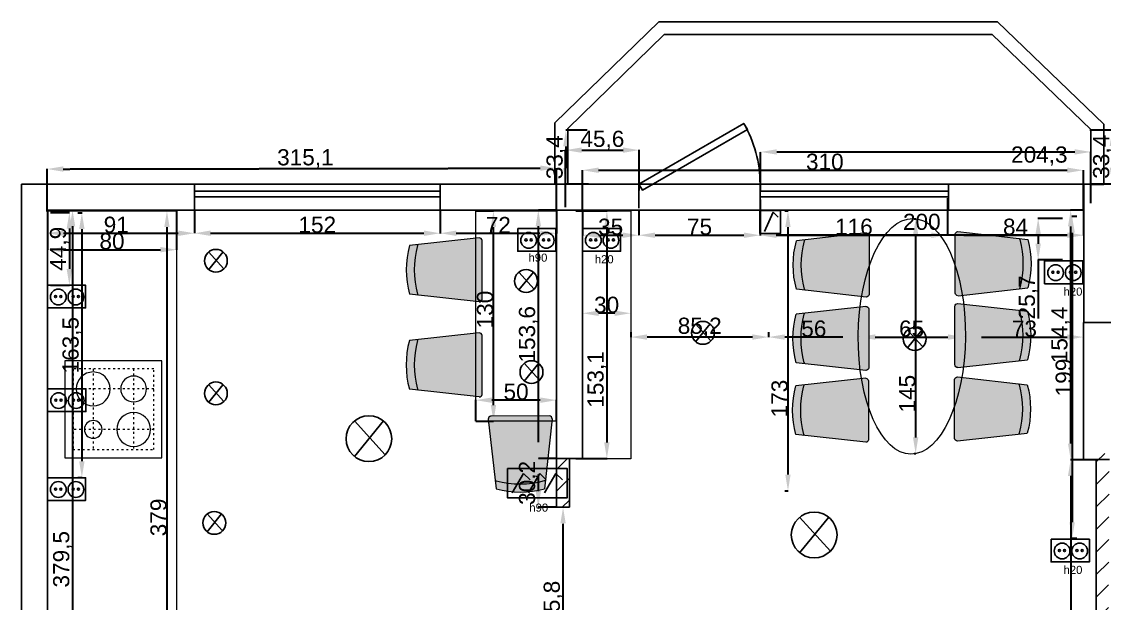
# Model space of a CAD drawing. Header units: millimetres. Extents: x -512 to 10191, y -563 to 7860.
# Drawn here: x -79 to 6619, y 4264 to 7860 of the extents above; entities that cross this region are included whole.
import ezdxf

# ---------------------------------------------------------------- set-up
doc = ezdxf.new("R2010")
doc.units = ezdxf.units.MM
doc.set_wipeout_variables(frame=1)
doc.linetypes.add('ACAD_ISO03W100', pattern=[30, 12, -18])
doc.linetypes.add('DASHED', pattern=[7, 5, -2, 0])
for name, color, linetype in [('29.01.2020', 121, 'Continuous'), ('несущие стены', 171, 'Continuous'), ('электричество', 210, 'Continuous')]:
    doc.layers.add(name, color=color, linetype=linetype)
doc.layers.add('мебель', color=252, linetype='Continuous', lineweight=9)
doc.layers.add('размеры', color=10, linetype='DASHED', transparency=0.5)
doc.styles.get("Standard").update_dxf_attribs({"font": 'arial.ttf'})
doc.dimstyles.new('ISO-25', dxfattribs={"dimtxt": 100, "dimasz": 100, "dimexe": 1.25, "dimexo": 0.625, "dimtad": 1, "dimdec": 1, "dimlfac": 0.1, "dimrnd": 0.1, "dimtxsty": 'Standard', "dimcen": 0, "dimadec": 0, "dimazin": 0, "dimtfac": 1, "dimtdec": 1, "dimtmove": 0, "dimatfit": 3, "dimfxl": 1, "dimlwd": 30, "dimlwe": 30, "dimarcsym": 0})

# ---------------------------------------------------------------- blocks, each defined once
blk = doc.blocks.new('окно')
for p, q in [((0, 115.2), (1000.4, 115.2)), ((0, 80.7), (1000.4, 80.7))]:
    blk.add_line(p, q)
blk.add_lwpolyline([(1, 159), (1001, 159), (1001, -1), (1, -1)], close=True)
blk = doc.blocks.new('окно с подложкой')
blk.add_wipeout([(0, 160.3), (1000.1, 160.3), (1000.1, 0), (0, 0)])
blk.add_blockref('окно', (-1.2, 1.1))
blk = doc.blocks.new('*U9')
for p, q in [((0, 0), (0, -150)), ((750, 0), (750, -150))]:
    blk.add_line(p, q)
blk.add_lwpolyline([(0, 0), (649.5, 375), (671.4, 337.1), (21.9, -37.9)], close=True)
blk.add_arc((0, 0), 750, 0, 30)
blk = doc.blocks.new('дверь с подложкой')
blk.add_wipeout([(11714.8, 5327), (12464.3, 5327), (12464.3, 5166), (11714.8, 5166)])
blk.add_blockref('*U9', (11715.3, 5325.4))
blk = doc.blocks.new('*D13')
at = {"layer": 'размеры', "color": 0, "lineweight": 30, "transparency": 16777216}
for p, q in [((80.6, 6694.7), (237, 6694.7)), ((235.8, 6594.7), (235.8, 3000)), ((80.6, 2900), (237, 2900))]:
    blk.add_line(p, q, dxfattribs=at)
at = {"layer": 'размеры', "color": 0, "transparency": 16777216}
for points in [[(219.1, 6594.7), (252.4, 6594.7), (235.8, 6694.7)], [(219.1, 3000), (252.4, 3000), (235.8, 2900)]]:
    blk.add_solid(points, dxfattribs=at)
at = {"layer": 'размеры', "color": 0, "transparency": 16777216, "insert": (175, 4536.5), "char_height": 100, "attachment_point": 5, "rotation": 90}
blk.add_mtext('379,5', dxfattribs=at)
blk = doc.blocks.new('*D33')
at = {"layer": 'размеры', "color": 0, "lineweight": 30, "transparency": 16777216}
for p, q in [((3390, 6695.6), (3390, 6942.5)), ((3490, 6941.3), (6390, 6941.3)), ((6490, 6695.6), (6490, 6942.5))]:
    blk.add_line(p, q, dxfattribs=at)
at = {"layer": 'размеры', "color": 0, "transparency": 16777216}
for points in [[(3490, 6957.9), (3490, 6924.6), (3390, 6941.3)], [(6390, 6957.9), (6390, 6924.6), (6490, 6941.3)]]:
    blk.add_solid(points, dxfattribs=at)
at = {"layer": 'размеры', "color": 0, "transparency": 16777216, "insert": (4890, 6993), "char_height": 100, "attachment_point": 5}
blk.add_mtext('310', dxfattribs=at)
blk = doc.blocks.new('*D34')
at = {"layer": 'размеры', "color": 0, "lineweight": 30, "transparency": 16777216}
for p, q in [((79.4, 6685.2), (78.9, 6949.9)), ((178.9, 6948.8), (3129.5, 6954)), ((3230, 6690.6), (3229.5, 6955.4))]:
    blk.add_line(p, q, dxfattribs=at)
at = {"layer": 'размеры', "color": 0, "transparency": 16777216}
for points in [[(3129.5, 6970.6), (3129.6, 6937.3), (3229.5, 6954.1)], [(178.9, 6965.5), (179, 6932.2), (78.9, 6948.7)]]:
    blk.add_solid(points, dxfattribs=at)
at = {"layer": 'размеры', "color": 0, "transparency": 16777216, "insert": (1676.5, 7012.2), "char_height": 100, "attachment_point": 5, "rotation": 0.09915}
blk.add_mtext('315,1', dxfattribs=at)
blk = doc.blocks.new('*D36')
at = {"layer": 'размеры', "color": 0, "lineweight": 30, "transparency": 16777216}
for p, q in [((3271.3, 4858), (3271.9, 4858)), ((3270.6, 3700), (3270.6, 4758)), ((3271.3, 3600), (3271.9, 3600))]:
    blk.add_line(p, q, dxfattribs=at)
at = {"layer": 'размеры', "color": 0, "transparency": 16777216}
for points in [[(3254, 4758), (3287.3, 4758), (3270.6, 4858)], [(3254, 3700), (3287.3, 3700), (3270.6, 3600)]]:
    blk.add_solid(points, dxfattribs=at)
at = {"layer": 'размеры', "color": 0, "transparency": 16777216, "insert": (3209.9, 4229), "char_height": 100, "attachment_point": 5, "rotation": 90}
blk.add_mtext('125,8', dxfattribs=at)
blk = doc.blocks.new('*D43')
at = {"layer": 'мебель', "color": 0, "lineweight": 30, "transparency": 16777216}
for p, q in [((80, 6689.4), (80, 6448.8)), ((880, 6689.4), (880, 6448.8)), ((180, 6450), (780, 6450))]:
    blk.add_line(p, q, dxfattribs=at)
at = {"layer": 'мебель', "color": 0, "transparency": 16777216}
for points in [[(180, 6466.7), (180, 6433.3), (80, 6450)], [(780, 6466.7), (780, 6433.3), (880, 6450)]]:
    blk.add_solid(points, dxfattribs=at)
at = {"layer": 'мебель', "color": 0, "transparency": 16777216, "insert": (480, 6501.7), "char_height": 100, "attachment_point": 5}
blk.add_mtext('80', dxfattribs=at)
blk = doc.blocks.new('*D55')
at = {"layer": 'размеры', "color": 0, "lineweight": 30, "transparency": 16777216}
for p, q in [((80, 6689.4), (80, 6550.5)), ((990, 6689.4), (990, 6550.5)), ((180, 6551.8), (890, 6551.8))]:
    blk.add_line(p, q, dxfattribs=at)
at = {"layer": 'размеры', "color": 0, "transparency": 16777216}
for points in [[(180, 6568.5), (180, 6535.1), (80, 6551.8)], [(890, 6568.5), (890, 6535.1), (990, 6551.8)]]:
    blk.add_solid(points, dxfattribs=at)
at = {"layer": 'размеры', "color": 0, "transparency": 16777216, "insert": (506.4, 6603.5), "char_height": 100, "attachment_point": 5}
blk.add_mtext('91', dxfattribs=at)
blk = doc.blocks.new('*D58')
at = {"layer": 'мебель', "color": 0, "lineweight": 30, "transparency": 16777216}
for p, q in [((879.4, 6690), (818.8, 6690)), ((820, 6590), (820, 3000)), ((879.4, 2900), (818.8, 2900))]:
    blk.add_line(p, q, dxfattribs=at)
at = {"layer": 'мебель', "color": 0, "transparency": 16777216}
for points in [[(803.3, 6590), (836.7, 6590), (820, 6690)], [(803.3, 3000), (836.7, 3000), (820, 2900)]]:
    blk.add_solid(points, dxfattribs=at)
at = {"layer": 'мебель', "color": 0, "transparency": 16777216, "insert": (768.3, 4795), "char_height": 100, "attachment_point": 5, "rotation": 90}
blk.add_mtext('379', dxfattribs=at)
blk = doc.blocks.new('*D60')
at = {"layer": 'мебель', "color": 0, "lineweight": 30, "transparency": 16777216}
for p, q in [((2730.6, 6690), (2841.2, 6690)), ((2840, 5490), (2840, 6590)), ((2730.6, 5390), (2841.2, 5390))]:
    blk.add_line(p, q, dxfattribs=at)
at = {"layer": 'мебель', "color": 0, "transparency": 16777216}
for points in [[(2823.3, 6590), (2856.7, 6590), (2840, 6690)], [(2823.3, 5490), (2856.7, 5490), (2840, 5390)]]:
    blk.add_solid(points, dxfattribs=at)
at = {"layer": 'мебель', "color": 0, "transparency": 16777216, "insert": (2788.3, 6080), "char_height": 100, "attachment_point": 5, "rotation": 90}
blk.add_mtext('130', dxfattribs=at)
blk = doc.blocks.new('*D61')
at = {"layer": 'мебель', "color": 0, "lineweight": 30, "transparency": 16777216}
for p, q in [((2730, 5390.6), (2730, 5521.2)), ((3130, 5520), (2830, 5520)), ((3230, 5390.6), (3230, 5521.2))]:
    blk.add_line(p, q, dxfattribs=at)
at = {"layer": 'мебель', "color": 0, "transparency": 16777216}
for points in [[(2830, 5536.7), (2830, 5503.3), (2730, 5520)], [(3130, 5536.7), (3130, 5503.3), (3230, 5520)]]:
    blk.add_solid(points, dxfattribs=at)
at = {"layer": 'мебель', "color": 0, "transparency": 16777216, "insert": (2980, 5571.7), "char_height": 100, "attachment_point": 5}
blk.add_mtext('50', dxfattribs=at)
blk = doc.blocks.new('*D66')
at = {"layer": 'мебель', "color": 0, "lineweight": 30, "transparency": 16777216}
for p, q in [((3350.6, 6690), (3542.7, 6690)), ((3541.5, 6590), (3541.5, 5259.3)), ((3350.6, 5159.3), (3542.7, 5159.3))]:
    blk.add_line(p, q, dxfattribs=at)
at = {"layer": 'мебель', "color": 0, "transparency": 16777216}
for points in [[(3524.8, 6590), (3558.1, 6590), (3541.5, 6690)], [(3524.8, 5259.3), (3558.1, 5259.3), (3541.5, 5159.3)]]:
    blk.add_solid(points, dxfattribs=at)
at = {"layer": 'мебель', "color": 0, "transparency": 16777216, "insert": (3480.8, 5648), "char_height": 100, "attachment_point": 5, "rotation": 90}
blk.add_mtext('153,1', dxfattribs=at)
blk = doc.blocks.new('*D70')
at = {"layer": 'размеры', "color": 0, "lineweight": 30, "transparency": 16777216}
for p, q in [((3740, 6699.4), (3740, 6538.2)), ((3390, 6694.4), (3390, 6538.2)), ((3490, 6539.4), (3640, 6539.4))]:
    blk.add_line(p, q, dxfattribs=at)
at = {"layer": 'размеры', "color": 0, "transparency": 16777216}
for points in [[(3490, 6556.1), (3490, 6522.8), (3390, 6539.4)], [(3640, 6556.1), (3640, 6522.8), (3740, 6539.4)]]:
    blk.add_solid(points, dxfattribs=at)
at = {"layer": 'размеры', "color": 0, "transparency": 16777216, "insert": (3565, 6591.1), "char_height": 100, "attachment_point": 5}
blk.add_mtext('35', dxfattribs=at)
blk = doc.blocks.new('*D71')
at = {"layer": 'размеры', "color": 0, "lineweight": 30, "transparency": 16777216}
for p, q in [((3740, 6699.4), (3740, 6538.2)), ((4490, 6759.4), (4490, 6538.2)), ((3840, 6539.4), (4390, 6539.4))]:
    blk.add_line(p, q, dxfattribs=at)
at = {"layer": 'размеры', "color": 0, "transparency": 16777216}
for points in [[(3840, 6556.1), (3840, 6522.8), (3740, 6539.4)], [(4390, 6556.1), (4390, 6522.8), (4490, 6539.4)]]:
    blk.add_solid(points, dxfattribs=at)
at = {"layer": 'размеры', "color": 0, "transparency": 16777216, "insert": (4115, 6590.9), "char_height": 100, "attachment_point": 5}
blk.add_mtext('75', dxfattribs=at)
blk = doc.blocks.new('*D72')
at = {"layer": 'размеры', "color": 0, "lineweight": 30, "transparency": 16777216}
for p, q in [((5650, 6769.4), (5650, 6538.2)), ((4490, 6759.4), (4490, 6538.2)), ((4590, 6539.4), (5550, 6539.4))]:
    blk.add_line(p, q, dxfattribs=at)
at = {"layer": 'размеры', "color": 0, "transparency": 16777216}
for points in [[(4590, 6556.1), (4590, 6522.8), (4490, 6539.4)], [(5550, 6556.1), (5550, 6522.8), (5650, 6539.4)]]:
    blk.add_solid(points, dxfattribs=at)
at = {"layer": 'размеры', "color": 0, "transparency": 16777216, "insert": (5070, 6591.1), "char_height": 100, "attachment_point": 5}
blk.add_mtext('116', dxfattribs=at)
blk = doc.blocks.new('*D78')
at = {"layer": 'размеры', "color": 0, "lineweight": 30, "transparency": 16777216}
for p, q in [((6490, 6849.4), (6490, 6538.2)), ((5650, 6769.4), (5650, 6538.2)), ((5750, 6539.4), (6390, 6539.4))]:
    blk.add_line(p, q, dxfattribs=at)
at = {"layer": 'размеры', "color": 0, "transparency": 16777216}
for points in [[(5750, 6556.1), (5750, 6522.8), (5650, 6539.4)], [(6390, 6556.1), (6390, 6522.8), (6490, 6539.4)]]:
    blk.add_solid(points, dxfattribs=at)
at = {"layer": 'размеры', "color": 0, "transparency": 16777216, "insert": (6070, 6591.1), "char_height": 100, "attachment_point": 5}
blk.add_mtext('84', dxfattribs=at)
blk = doc.blocks.new('*D79')
at = {"layer": 'мебель', "color": 0, "lineweight": 30, "transparency": 16777216}
for p, q in [((4490, 6699.4), (4490, 6538.8)), ((6490, 6694.4), (6490, 6538.8)), ((6390, 6540), (4590, 6540))]:
    blk.add_line(p, q, dxfattribs=at)
at = {"layer": 'мебель', "color": 0, "transparency": 16777216}
for points in [[(4590, 6556.7), (4590, 6523.3), (4490, 6540)], [(6390, 6556.7), (6390, 6523.3), (6490, 6540)]]:
    blk.add_solid(points, dxfattribs=at)
at = {"layer": 'мебель', "color": 0, "transparency": 16777216, "insert": (5490, 6621.7), "char_height": 100, "attachment_point": 5}
blk.add_mtext('200', dxfattribs=at)
blk = doc.blocks.new('*D88')
at = {"layer": 'мебель', "color": 0, "lineweight": 30, "transparency": 16777216}
for p, q in [((5442.6, 6640), (5453.2, 6640)), ((5452, 6540), (5452, 5290)), ((5442.6, 5190), (5453.2, 5190))]:
    blk.add_line(p, q, dxfattribs=at)
at = {"layer": 'мебель', "color": 0, "transparency": 16777216}
for points in [[(5435.3, 6540), (5468.6, 6540), (5452, 6640)], [(5435.3, 5290), (5468.6, 5290), (5452, 5190)]]:
    blk.add_solid(points, dxfattribs=at)
at = {"layer": 'мебель', "color": 0, "transparency": 16777216, "insert": (5400.3, 5560), "char_height": 100, "attachment_point": 5, "rotation": 90}
blk.add_mtext('145', dxfattribs=at)
blk = doc.blocks.new('*D89')
at = {"layer": 'мебель', "color": 0, "lineweight": 30, "transparency": 16777216}
for p, q in [((5102, 5910.6), (5102, 5911.2)), ((5202, 5910), (5652, 5910)), ((5752, 5910.6), (5752, 5911.2))]:
    blk.add_line(p, q, dxfattribs=at)
at = {"layer": 'мебель', "color": 0, "transparency": 16777216}
for points in [[(5202, 5926.7), (5202, 5893.3), (5102, 5910)], [(5652, 5926.7), (5652, 5893.3), (5752, 5910)]]:
    blk.add_solid(points, dxfattribs=at)
at = {"layer": 'мебель', "color": 0, "transparency": 16777216, "insert": (5427, 5961.7), "char_height": 100, "attachment_point": 5}
blk.add_mtext('65', dxfattribs=at)
blk = doc.blocks.new('*D90')
at = {"layer": 'мебель', "color": 0, "lineweight": 30, "transparency": 16777216}
for p, q in [((4542, 5939.4), (4542, 5908.7)), ((5002, 5910), (4642, 5910)), ((5102, 5910.6), (5102, 5911.2))]:
    blk.add_line(p, q, dxfattribs=at)
at = {"layer": 'мебель', "color": 0, "transparency": 16777216}
for points in [[(4642, 5926.7), (4642, 5893.3), (4542, 5910)], [(5002, 5926.7), (5002, 5893.3), (5102, 5910)]]:
    blk.add_solid(points, dxfattribs=at)
at = {"layer": 'мебель', "color": 0, "transparency": 16777216, "insert": (4822, 5961.7), "char_height": 100, "attachment_point": 5}
blk.add_mtext('56', dxfattribs=at)
blk = doc.blocks.new('*D91')
at = {"layer": 'мебель', "color": 0, "lineweight": 30, "transparency": 16777216}
for p, q in [((4642.6, 6690), (4663.2, 6690)), ((4662, 6590), (4662, 5060)), ((4642.6, 4960), (4663.2, 4960))]:
    blk.add_line(p, q, dxfattribs=at)
at = {"layer": 'мебель', "color": 0, "transparency": 16777216}
for points in [[(4645.3, 6590), (4678.6, 6590), (4662, 6690)], [(4645.3, 5060), (4678.6, 5060), (4662, 4960)]]:
    blk.add_solid(points, dxfattribs=at)
at = {"layer": 'мебель', "color": 0, "transparency": 16777216, "insert": (4610.3, 5530), "char_height": 100, "attachment_point": 5, "rotation": 90}
blk.add_mtext('173', dxfattribs=at)
blk = doc.blocks.new('*D92')
at = {"layer": 'мебель', "color": 0, "lineweight": 30, "transparency": 16777216}
for p, q in [((5760, 5910.6), (5760, 5911.2)), ((5860, 5910), (6390, 5910)), ((6490, 5910.6), (6490, 5911.2))]:
    blk.add_line(p, q, dxfattribs=at)
at = {"layer": 'мебель', "color": 0, "transparency": 16777216}
for points in [[(5860, 5926.7), (5860, 5893.3), (5760, 5910)], [(6390, 5926.7), (6390, 5893.3), (6490, 5910)]]:
    blk.add_solid(points, dxfattribs=at)
at = {"layer": 'мебель', "color": 0, "transparency": 16777216, "insert": (6125, 5961.7), "char_height": 100, "attachment_point": 5}
blk.add_mtext('73', dxfattribs=at)
blk = doc.blocks.new('*D93')
at = {"layer": 'мебель', "color": 0, "lineweight": 30, "transparency": 16777216}
for p, q in [((3690, 5939.4), (3690, 5908.7)), ((4442, 5910), (3790, 5910)), ((4542, 5939.4), (4542, 5908.7))]:
    blk.add_line(p, q, dxfattribs=at)
at = {"layer": 'мебель', "color": 0, "transparency": 16777216}
for points in [[(3790, 5926.7), (3790, 5893.3), (3690, 5910)], [(4442, 5926.7), (4442, 5893.3), (4542, 5910)]]:
    blk.add_solid(points, dxfattribs=at)
at = {"layer": 'мебель', "color": 0, "transparency": 16777216, "insert": (4116, 5970.7), "char_height": 100, "attachment_point": 5}
blk.add_mtext('85,2', dxfattribs=at)
blk = doc.blocks.new('*D95')
at = {"layer": 'мебель', "color": 0, "lineweight": 30, "transparency": 16777216}
for p, q in [((3390, 6057.8), (3390, 6058.4)), ((3590, 6057.2), (3490, 6057.2)), ((3690, 6057.8), (3690, 6058.4))]:
    blk.add_line(p, q, dxfattribs=at)
at = {"layer": 'мебель', "color": 0, "transparency": 16777216}
for points in [[(3490, 6073.8), (3490, 6040.5), (3390, 6057.2)], [(3590, 6073.8), (3590, 6040.5), (3690, 6057.2)]]:
    blk.add_solid(points, dxfattribs=at)
at = {"layer": 'мебель', "color": 0, "transparency": 16777216, "insert": (3540, 6108.9), "char_height": 100, "attachment_point": 5}
blk.add_mtext('30', dxfattribs=at)
blk = doc.blocks.new('плита')
at = {"layer": 'мебель', "linetype": 'ACAD_ISO03W100'}
for p, q in [((18099.2, -118736.5), (18099.2, -119236.5)), ((18349.2, -118736.5), (18349.2, -119236.5)), ((17974.2, -118861.5), (18474.2, -118861.5)), ((17974.2, -119111.5), (18474.2, -119111.5))]:
    blk.add_line(p, q, dxfattribs=at)
at = {"layer": 'мебель'}
blk.add_lwpolyline([(17924.2, -118686.5), (18524.2, -118686.5), (18524.2, -119286.5), (17924.2, -119286.5), (17924.2, -118686.5)], dxfattribs=at)
at = {"layer": 'мебель', "linetype": 'ACAD_ISO03W100'}
blk.add_lwpolyline([(17974.2, -118736.5), (18474.2, -118736.5), (18474.2, -119236.5), (17974.2, -119236.5)], close=True, dxfattribs=at)
at = {"layer": 'мебель'}
for centre, radius in [((18349.2, -118861.5), 105), ((18099.2, -118861.5), 80), ((18099.2, -119111.5), 105), ((18349.2, -119111.5), 55)]:
    blk.add_circle(centre, radius, dxfattribs=at)
blk = doc.blocks.new('кресло 05')
at = {"true_color": 0xffffff, "transparency": 33554559}
h = blk.add_hatch(color=7, dxfattribs=at)
h.dxf.hatch_style = 1
h.paths.add_polyline_path([(47480.5, -8573.6, 0.133333), (47180.5, -8573.6), (47132.5, -9005.5, 0.334793), (47148.4, -9023.6), (47512.6, -9023.6, 0.334793), (47528.5, -9005.5)])
at = {"true_color": 0xffffff}
h = blk.add_hatch(color=7, dxfattribs=at)
h.dxf.hatch_style = 1
h.paths.add_polyline_path([(47480.5, -8573.6, 0.133333), (47180.5, -8573.6), (47132.5, -9005.5, 0.334793), (47148.4, -9023.6), (47512.6, -9023.6, 0.334793), (47528.5, -9005.5)])
at = {"ltscale": 60}
for p, q in [((47132.5, -9005.3), (47180.5, -8573.6)), ((47180.5, -8573.7), (47180.5, -8573.6)), ((47528.5, -9005.5), (47480.5, -8573.6)), ((47480.5, -8573.9), (47480.5, -8573.6)), ((47180.4, -8623.5), (47174.8, -8624.9)), ((47180.5, -8623.6), (47180.5, -8623.5)), ((47480.2, -8623.4), (47486.6, -8625)), ((47148.4, -9023.6), (47512.8, -9023.6))]:
    blk.add_line(p, q, dxfattribs=at)
for centre, radius, start, end in [((47330.5, -9126.1), 572.5, 74.81071, 105.18929), ((47330.5, -9176.1), 572.5, 74.81071, 105.18929), ((47152.4, -9004), 20, 184.07011, 258.44155), ((47508.6, -9004), 20, 281.55845, 355.92989)]:
    blk.add_arc(centre, radius, start, end, dxfattribs=at)
at = {"layer": 'мебель', "ltscale": 60}
for p, q in [((47132.5, -9005.3), (47180.5, -8573.6)), ((47180.5, -8573.7), (47180.5, -8573.6)), ((47528.5, -9005.5), (47480.5, -8573.6)), ((47480.5, -8573.9), (47480.5, -8573.6)), ((47180.4, -8623.5), (47174.8, -8624.9)), ((47180.5, -8623.6), (47180.5, -8623.5)), ((47480.2, -8623.4), (47486.6, -8625)), ((47148.4, -9023.6), (47512.8, -9023.6))]:
    blk.add_line(p, q, dxfattribs=at)
for centre, radius, start, end in [((47330.5, -9126.1), 572.5, 74.81071, 105.18929), ((47330.5, -9176.1), 572.5, 74.81071, 105.18929), ((47152.4, -9004), 20, 184.07011, 258.44155), ((47508.6, -9004), 20, 281.55845, 355.92989)]:
    blk.add_arc(centre, radius, start, end, dxfattribs=at)
blk = doc.blocks.new('розетка')
at = {"layer": 'электричество'}
blk.add_lwpolyline([(-1400, 6170.8), (-1163.2, 6170.8), (-1163.2, 6030), (-1400, 6030)], close=True, dxfattribs=at)
for centre, radius in [((-1332.1, 6097.9), 48.7), ((-1348.8, 6100.4), 6.4), ((-1316.8, 6100.4), 6.4), ((-1223.3, 6097.9), 48.7), ((-1240, 6100.4), 6.4), ((-1208, 6100.4), 6.4)]:
    blk.add_circle(centre, radius, dxfattribs=at)
blk = doc.blocks.new('одинарный выключатель')
at = {"layer": 'электричество'}
for p, q in [((-829.3, 5680.5), (-775.5, 5800.6)), ((-775.5, 5800.6), (-744.2, 5769.3))]:
    blk.add_line(p, q, dxfattribs=at)
blk.add_lwpolyline([(-858.2, 5810.6), (-729.2, 5810.6), (-729.2, 5668), (-858.2, 5668)], close=True, dxfattribs=at)
blk = doc.blocks.new('лампочка')
at = {"layer": 'электричество'}
for p, q in [((-1760, 6240), (-1570, 6030)), ((-1760, 6020), (-1580, 6240))]:
    blk.add_line(p, q, dxfattribs=at)
blk.add_circle((-1670, 6130), 141.4, dxfattribs=at)
blk = doc.blocks.new('тройной выключатель')
at = {"layer": 'электричество'}
for p, q in [((-1840, 5720), (-1770, 5840)), ((-1770, 5840), (-1730, 5800)), ((-1740, 5720), (-1670, 5840)), ((-1670, 5840), (-1630, 5800)), ((-1640, 5720), (-1570, 5840)), ((-1570, 5840), (-1530, 5800))]:
    blk.add_line(p, q, dxfattribs=at)
blk.add_lwpolyline([(-1870, 5870), (-1500, 5870), (-1500, 5690), (-1870, 5690)], close=True, dxfattribs=at)
blk = doc.blocks.new('*D128')
at = {"layer": 'электричество', "color": 0, "lineweight": 30, "transparency": 16777216}
for p, q in [((98.6, 6680.3), (217.5, 6680.3)), ((216.3, 6580.3), (216.3, 6331.5)), ((98.6, 6231.5), (217.5, 6231.5))]:
    blk.add_line(p, q, dxfattribs=at)
at = {"layer": 'электричество', "color": 0, "transparency": 16777216}
for points in [[(199.6, 6580.3), (233, 6580.3), (216.3, 6680.3)], [(199.6, 6331.5), (233, 6331.5), (216.3, 6231.5)]]:
    blk.add_solid(points, dxfattribs=at)
at = {"layer": 'электричество', "color": 0, "transparency": 16777216, "insert": (155.6, 6455.9), "char_height": 100, "attachment_point": 5, "rotation": 90}
blk.add_mtext('44,9', dxfattribs=at)
blk = doc.blocks.new('*D129')
at = {"layer": 'электричество', "color": 0, "lineweight": 30, "transparency": 16777216}
for p, q in [((269.5, 6677.5), (294.9, 6677.5)), ((293.7, 6577.5), (293.7, 5142.2)), ((269.5, 5042.2), (294.9, 5042.2))]:
    blk.add_line(p, q, dxfattribs=at)
at = {"layer": 'электричество', "color": 0, "transparency": 16777216}
for points in [[(277, 6577.5), (310.3, 6577.5), (293.7, 6677.5)], [(277, 5142.2), (310.3, 5142.2), (293.7, 5042.2)]]:
    blk.add_solid(points, dxfattribs=at)
at = {"layer": 'электричество', "color": 0, "transparency": 16777216, "insert": (233, 5859.8), "char_height": 100, "attachment_point": 5, "rotation": 90}
blk.add_mtext('163,5', dxfattribs=at)
blk = doc.blocks.new('*D130')
at = {"layer": 'электричество', "color": 0, "lineweight": 30, "transparency": 16777216}
for p, q in [((6448.8, 6655), (6418.9, 6655)), ((6420.2, 6555), (6420.2, 4765.1)), ((6448.8, 4665.1), (6418.9, 4665.1))]:
    blk.add_line(p, q, dxfattribs=at)
at = {"layer": 'электричество', "color": 0, "transparency": 16777216}
for points in [[(6403.5, 6555), (6436.9, 6555), (6420.2, 6655)], [(6403.5, 4765.1), (6436.9, 4765.1), (6420.2, 4665.1)]]:
    blk.add_solid(points, dxfattribs=at)
at = {"layer": 'электричество', "color": 0, "transparency": 16777216, "insert": (6368.5, 5660.1), "char_height": 100, "attachment_point": 5, "rotation": 90}
blk.add_mtext('199', dxfattribs=at)
blk = doc.blocks.new('*D131')
at = {"layer": 'электричество', "color": 0, "lineweight": 30, "transparency": 16777216}
for p, q in [((6361.1, 6643.4), (6208.7, 6643.4)), ((6209.9, 6543.4), (6209.9, 6486.6)), ((6361.1, 6386.6), (6208.7, 6386.6)), ((6209.9, 6386.6), (6209.9, 6023.9))]:
    blk.add_line(p, q, dxfattribs=at)
at = {"layer": 'электричество', "color": 0, "transparency": 16777216}
for points in [[(6193.2, 6543.4), (6226.6, 6543.4), (6209.9, 6643.4)], [(6193.2, 6486.6), (6226.6, 6486.6), (6209.9, 6386.6)]]:
    blk.add_solid(points, dxfattribs=at)
at = {"layer": 'электричество', "color": 0, "transparency": 16777216, "insert": (6149.2, 6155.2), "char_height": 100, "attachment_point": 5, "rotation": 90}
blk.add_mtext('25,7', dxfattribs=at)
blk = doc.blocks.new('*D142')
at = {"layer": 'размеры', "color": 0, "lineweight": 30, "transparency": 16777216}
for p, q in [((3229.4, 6695), (3116.2, 6695)), ((3117.4, 6595), (3117.4, 5259)), ((3229, 5159), (3116.2, 5159))]:
    blk.add_line(p, q, dxfattribs=at)
at = {"layer": 'размеры', "color": 0, "transparency": 16777216}
for points in [[(3100.8, 6595), (3134.1, 6595), (3117.4, 6695)], [(3100.8, 5259), (3134.1, 5259), (3117.4, 5159)]]:
    blk.add_solid(points, dxfattribs=at)
at = {"layer": 'размеры', "color": 0, "transparency": 16777216, "insert": (3056.7, 5927), "char_height": 100, "attachment_point": 5, "rotation": 90}
blk.add_mtext('153,6', dxfattribs=at)
blk = doc.blocks.new('*D143')
at = {"layer": 'размеры', "color": 0, "lineweight": 30, "transparency": 16777216}
for p, q in [((3229.4, 5159.6), (3116.2, 5159.6)), ((3117.4, 5059.6), (3117.4, 4957.8)), ((3232.8, 4857.8), (3116.2, 4857.8))]:
    blk.add_line(p, q, dxfattribs=at)
at = {"layer": 'размеры', "color": 0, "transparency": 16777216}
for points in [[(3100.8, 5059.6), (3134.1, 5059.6), (3117.4, 5159.6)], [(3100.8, 4957.8), (3134.1, 4957.8), (3117.4, 4857.8)]]:
    blk.add_solid(points, dxfattribs=at)
at = {"layer": 'размеры', "color": 0, "transparency": 16777216, "insert": (3056.7, 5008.7), "char_height": 100, "attachment_point": 5, "rotation": 90}
blk.add_mtext('30,2', dxfattribs=at)
blk = doc.blocks.new('*D146')
at = {"layer": 'размеры', "color": 0, "lineweight": 30, "transparency": 16777216}
for p, q in [((990, 6689.4), (990, 6550.5)), ((2510, 6694.5), (2510, 6550.5)), ((1090, 6551.8), (2410, 6551.8))]:
    blk.add_line(p, q, dxfattribs=at)
at = {"layer": 'размеры', "color": 0, "transparency": 16777216}
for points in [[(1090, 6568.5), (1090, 6535.1), (990, 6551.8)], [(2410, 6568.5), (2410, 6535.1), (2510, 6551.8)]]:
    blk.add_solid(points, dxfattribs=at)
at = {"layer": 'размеры', "color": 0, "transparency": 16777216, "insert": (1750, 6603.5), "char_height": 100, "attachment_point": 5}
blk.add_mtext('152', dxfattribs=at)
blk = doc.blocks.new('*D147')
at = {"layer": 'размеры', "color": 0, "lineweight": 30, "transparency": 16777216}
for p, q in [((2510, 6694.5), (2510, 6550.5)), ((3230, 6694.3), (3230, 6550.5)), ((2610, 6551.8), (3130, 6551.8))]:
    blk.add_line(p, q, dxfattribs=at)
at = {"layer": 'размеры', "color": 0, "transparency": 16777216}
for points in [[(2610, 6568.5), (2610, 6535.1), (2510, 6551.8)], [(3130, 6568.5), (3130, 6535.1), (3230, 6551.8)]]:
    blk.add_solid(points, dxfattribs=at)
at = {"layer": 'размеры', "color": 0, "transparency": 16777216, "insert": (2870, 6602.6), "char_height": 100, "attachment_point": 5}
blk.add_mtext('72', dxfattribs=at)
blk = doc.blocks.new('*D148')
at = {"layer": 'размеры', "color": 0, "lineweight": 30, "transparency": 16777216}
for p, q in [((6489.4, 6695), (6409.8, 6695)), ((6411.1, 5251.4), (6411.1, 6595)), ((6489.4, 5151.4), (6409.8, 5151.4))]:
    blk.add_line(p, q, dxfattribs=at)
at = {"layer": 'размеры', "color": 0, "transparency": 16777216}
for points in [[(6394.4, 6595), (6427.7, 6595), (6411.1, 6695)], [(6394.4, 5251.4), (6427.7, 5251.4), (6411.1, 5151.4)]]:
    blk.add_solid(points, dxfattribs=at)
at = {"layer": 'размеры', "color": 0, "transparency": 16777216, "insert": (6350.3, 5923.2), "char_height": 100, "attachment_point": 5, "rotation": 90}
blk.add_mtext('154,4', dxfattribs=at)
blk = doc.blocks.new('*D152')
at = {"layer": 'размеры', "color": 0, "lineweight": 30, "transparency": 16777216}
for p, q in [((6568.8, 5152.2), (6409.8, 5152.2)), ((6411.1, 5052.2), (6411.1, 1741.6)), ((6568.8, 1641.6), (6409.8, 1641.6))]:
    blk.add_line(p, q, dxfattribs=at)
at = {"layer": 'размеры', "color": 0, "transparency": 16777216}
for points in [[(6394.4, 5052.2), (6427.7, 5052.2), (6411.1, 5152.2)], [(6394.4, 1741.6), (6427.7, 1741.6), (6411.1, 1641.6)]]:
    blk.add_solid(points, dxfattribs=at)
at = {"layer": 'размеры', "color": 0, "transparency": 16777216, "insert": (6350.3, 3396.9), "char_height": 100, "attachment_point": 5, "rotation": 90}
blk.add_mtext('351,1', dxfattribs=at)
blk = doc.blocks.new('*D186')
at = {"layer": 'размеры', "color": 0, "lineweight": 30, "transparency": 16777216}
for p, q in [((3285.9, 6712.7), (3285.9, 7066.7)), ((3385.9, 7065.4), (3641.5, 7065.4)), ((3741.5, 6816.9), (3741.5, 7066.7))]:
    blk.add_line(p, q, dxfattribs=at)
at = {"layer": 'размеры', "color": 0, "transparency": 16777216}
for points in [[(3385.9, 7082.1), (3385.9, 7048.8), (3285.9, 7065.4)], [(3641.5, 7082.1), (3641.5, 7048.8), (3741.5, 7065.4)]]:
    blk.add_solid(points, dxfattribs=at)
at = {"layer": 'размеры', "color": 0, "transparency": 16777216, "insert": (3513.7, 7126.2), "char_height": 100, "attachment_point": 5}
blk.add_mtext('45,6', dxfattribs=at)
blk = doc.blocks.new('*D188')
at = {"layer": 'размеры', "color": 0, "lineweight": 30, "transparency": 16777216}
for p, q in [((4492.7, 6816.9), (4492.7, 7055.6)), ((4592.7, 7054.3), (6435.9, 7054.3)), ((6535.9, 6737.7), (6535.9, 7055.6))]:
    blk.add_line(p, q, dxfattribs=at)
at = {"layer": 'размеры', "color": 0, "transparency": 16777216}
for points in [[(4592.7, 7071), (4592.7, 7037.7), (4492.7, 7054.3)], [(6435.9, 7071), (6435.9, 7037.7), (6535.9, 7054.3)]]:
    blk.add_solid(points, dxfattribs=at)
at = {"layer": 'размеры', "color": 0, "transparency": 16777216, "insert": (6217, 7028.9), "char_height": 100, "attachment_point": 5}
blk.add_mtext('204,3', dxfattribs=at)
blk = doc.blocks.new('*D190')
at = {"layer": 'размеры', "color": 0, "lineweight": 30, "transparency": 16777216}
for p, q in [((3419.6, 7188.4), (3286.8, 7188.4)), ((3288.1, 7088.4), (3288.1, 6954.6)), ((3427.4, 6854.6), (3286.8, 6854.6))]:
    blk.add_line(p, q, dxfattribs=at)
at = {"layer": 'размеры', "color": 0, "transparency": 16777216}
for points in [[(3271.4, 7088.4), (3304.8, 7088.4), (3288.1, 7188.4)], [(3271.4, 6954.6), (3304.8, 6954.6), (3288.1, 6854.6)]]:
    blk.add_solid(points, dxfattribs=at)
at = {"layer": 'размеры', "color": 0, "transparency": 16777216, "insert": (3227.4, 7021.5), "char_height": 100, "attachment_point": 5, "rotation": 90}
blk.add_mtext('33,4', dxfattribs=at)
blk = doc.blocks.new('*D191')
at = {"layer": 'размеры', "color": 0, "lineweight": 30, "transparency": 16777216}
for p, q in [((6530.1, 7191.3), (6670.7, 7191.3)), ((6669.5, 6957.6), (6669.5, 7091.3)), ((6537.9, 6857.6), (6670.7, 6857.6))]:
    blk.add_line(p, q, dxfattribs=at)
at = {"layer": 'размеры', "color": 0, "transparency": 16777216}
for points in [[(6652.8, 7091.3), (6686.1, 7091.3), (6669.5, 7191.3)], [(6652.8, 6957.6), (6686.1, 6957.6), (6669.5, 6857.6)]]:
    blk.add_solid(points, dxfattribs=at)
at = {"layer": 'размеры', "color": 0, "transparency": 16777216, "insert": (6608.7, 7024.5), "char_height": 100, "attachment_point": 5, "rotation": 90}
blk.add_mtext('33,4', dxfattribs=at)

msp = doc.modelspace()

# ---------------------------------------------------------------- hatches: boundary and pattern name
at = {"layer": '29.01.2020'}
h = msp.add_hatch(dxfattribs=at)
h.set_pattern_fill('ANSI31', color=256, scale=30)
h.set_pattern_definition([(45, (-0.002, -24.33), (-67.3519, 67.3519), [])])
h.paths.add_polyline_path([(3230.65, 4857.71), (3310.65, 4857.72), (3310.64, 5159.65), (3230.64, 5159.65)])
h = msp.add_hatch(dxfattribs=at)
h.set_pattern_fill('ANSI31', color=256, scale=31)
h.set_pattern_definition([(45, (39.43, 0), (-69.597, 69.597), [])])
h.paths.add_polyline_path([(6569.42, 80), (6649.42, 80), (6649.42, 1880), (6639.42, 1880), (6639.42, 2640.2), (6639.23, 2640.2), (6639.23, 2781), (6639.42, 3180), (6649.42, 5190), (6569.42, 5190), (6569.42, 4400), (6569.43, 4400), (6569.43, 1870), (6569.42, 1870)])

# ---------------------------------------------------------------- linework, layer by layer
for p, q in [((3230.64, 5159.65), (3270.64, 5159.65)), ((3230.64, 5159.65), (3230.65, 4857.71)), ((3310.64, 5159.65), (3270.64, 5159.65)), ((3310.64, 5159.65), (3310.65, 4857.72)), ((6569.42, 5152.24), (6609.42, 5152.24)), ((6569.42, 5152.24), (6569.42, 80)), ((6649.42, 5152.24), (6609.42, 5152.24)), ((3230.65, 4857.71), (3270.65, 4857.71)), ((3310.65, 4857.72), (3270.65, 4857.71))]:
    msp.add_line(p, q, dxfattribs=at)
at = {"layer": 'мебель'}
for points in [[(80, 6690), (880, 6690), (880, 2900), (80, 2900)], [(2730, 6690), (3230, 6690), (3230, 5390), (2730, 5390)], [(3390, 6690), (3690, 6690), (3690, 5156.58), (3390, 5156.58)]]:
    msp.add_lwpolyline(points, close=True, dxfattribs=at)
msp.add_ellipse((5428.35, 5914.59), major_axis=(-6.15, -728.62), ratio=0.4554451, dxfattribs=at)
at = {"layer": 'несущие стены'}
for p, q in [((5958.47, 7859.53), (3863.11, 7859.53)), ((6615.83, 7226.95), (5958.47, 7859.53)), ((5926.23, 7779.53), (3895.66, 7779.53)), ((6535.83, 7192.9), (5926.23, 7779.53)), ((3220.72, 7233.25), (3220.72, 6855.4)), ((3300.72, 7199.51), (3300.72, 6855.4)), ((6535.83, 6853.99), (6535.83, 7192.9)), ((6615.83, 6853.99), (6615.83, 7226.95)), ((-78.88, 6854.84), (-78.88, 1834.94)), ((3220.72, 6855.4), (3260.72, 6855.4)), ((3300.72, 6855.4), (3260.72, 6855.4)), ((6535.83, 6853.99), (6575.83, 6853.99)), ((6615.83, 6853.99), (6575.83, 6853.99)), ((81.12, 6694.84), (81.12, 1834.94)), ((3230, 6695), (3310, 6695)), ((3230, 6695), (3230, 5158.81)), ((3390, 6695), (3310, 6695)), ((3390, 6695), (3390, 5158.81)), ((6491.67, 5999.97), (6491.67, 6694.84)), ((6490.26, 5999.97), (6570.26, 5999.97)), ((6490.26, 5999.97), (6490.26, 5152.33)), ((9127.61, 5999.97), (6491.67, 5999.97)), ((6650.26, 5999.97), (6570.26, 5999.97)), ((3230, 5158.81), (3310, 5158.81)), ((3390, 5158.81), (3310, 5158.81)), ((6490.26, 5152.33), (6570.26, 5152.33)), ((6650.26, 5152.33), (6570.26, 5152.33))]:
    msp.add_line(p, q, dxfattribs=at)

# ---------------------------------------------------------------- block references
at = {"layer": 'мебель'}
for p, rotation in [((-6253.48, -41005.15), 90), ((-6253.6, -41592.49), 90), ((50372.67, -3403.7), 180.2392174884179)]:
    msp.add_blockref('кресло 05', p, dxfattribs=dict(at, rotation=rotation))
at = {"layer": 'мебель', "xscale": -1}
for p, rotation in [((-3859.26, 53686.03), 90), ((14719.33, -40966.97), 270.0000000000001), ((-3860.9, 53232.15), 90), ((14717.71, -41411.04), 270.0000000000001), ((-3862.53, 52788.08), 90), ((14716.06, -41864.91), 270.0000000000001)]:
    msp.add_blockref('кресло 05', p, dxfattribs=dict(at, rotation=rotation))
msp.add_blockref('плита', (18713.14, 124450.63), dxfattribs=at)
at = {"layer": 'несущие стены'}
for p, xscale in [((990, 6695), 1.52), ((4485, 6695), 1.17)]:
    msp.add_blockref('окно с подложкой', p, dxfattribs=dict(at, xscale=xscale))
at = {"layer": 'электричество'}
for name, p in [('розетка', (4390, 410)), ('розетка', (4790, 410)), ('розетка', (7650, 210)), ('розетка', (1480, 60)), ('розетка', (1481.73, -580.55)), ('лампочка', (3739.58, -848.35)), ('тройной выключатель', (4796.19, -773.31)), ('розетка', (1480, -1130)), ('лампочка', (6494.16, -1443.06)), ('розетка', (7690, -1510))]:
    msp.add_blockref(name, p, dxfattribs=at)
at = {"layer": 'электричество', "xscale": 0.5, "yscale": 0.5, "zscale": 0.5}
for p in [(1957.77, 3316.54), (3876.89, 3191.3), (4970.55, 2871.07), (6281.22, 2833.66), (3910.18, 2628.44), (1957.77, 2496.59), (1947.89, 1696.4)]:
    msp.add_blockref('лампочка', p, dxfattribs=at)

# ---------------------------------------------------------------- texts
at = {"layer": 'электричество', "char_height": 50, "attachment_point": 1}
for s, insert in [('\\pxi-1,l1;h90', (3056.94, 6425.9)), ('\\pxi-1,l1;h20', (3466.93, 6415.9)), ('\\pxi-1,l1;h20', (6366.93, 6215.9)), ('\\pxi-1,l1;h90', (3061.87, 4880.93)), ('\\pxi-1,l1;h20', (6366.93, 4495.9))]:
    msp.add_mtext_dynamic_manual_height_columns(s, width=80, gutter_width=12.5, heights=[40], dxfattribs=dict(at, insert=insert))

# ---------------------------------------------------------------- dimensions: what is measured, and where the dimension line sits
at = {"layer": 'мебель'}
for base, p1, p2, picture, middle in [((880, 6450), (80, 6690), (880, 6690), '*D43', (480, 6501.68)), ((3390, 6057.16), (3690, 6057.16), (3390, 6057.16), '*D95', (3540, 6108.88)), ((5751.98, 5910), (5101.98, 5910), (5751.98, 5910), '*D89', (5426.98, 5961.68)), ((6490, 5910), (5760, 5910), (6490, 5910), '*D92', (6125, 5961.72)), ((2730, 5520), (3230, 5390), (2730, 5390), '*D61', (2980, 5571.68))]:
    dim = msp.add_linear_dim(base=base, p1=p1, p2=p2, dimstyle='ISO-25', dxfattribs=at)
    dim.commit()
    dim.dimension.update_dxf_attribs({"geometry": picture, "text_midpoint": middle})
dim = msp.add_linear_dim(base=(820, 2900), p1=(880, 6690), p2=(880, 2900), angle=90, dimstyle='ISO-25', dxfattribs=at)
dim.commit()
dim.dimension.update_dxf_attribs({"geometry": '*D58', "text_midpoint": (768.28, 4795)})
for base, p1, p2, picture, middle in [((2840, 6690), (2730, 5390), (2730, 6690), '*D60', (2840, 6080)), ((3541.48, 5159.29), (3350, 6690), (3350, 5159.29), '*D66', (3541.48, 5648)), ((5451.98, 5190), (5441.98, 6640), (5441.98, 5190), '*D88', (5451.98, 5560))]:
    dim = msp.add_linear_dim(base=base, p1=p1, p2=p2, angle=90, dimstyle='ISO-25', dxfattribs=at)
    dim.commit()
    dim.dimension.update_dxf_attribs({"geometry": picture, "text_midpoint": middle, "dimtype": 160})
for base, p1, p2, picture, middle in [((3690, 5910), (4541.98, 5940), (3690, 5940), '*D93', (4115.99, 5970.72)), ((4541.98, 5910), (5101.98, 5910), (4541.98, 5940), '*D90', (4821.98, 5961.68))]:
    dim = msp.add_linear_dim(base=base, p1=p1, p2=p2, dimstyle='ISO-25', override={"dimtmove": 1}, dxfattribs=at)
    dim.commit()
    dim.dimension.update_dxf_attribs({"geometry": picture, "text_midpoint": middle})
at = {"layer": 'размеры'}
for base, p1, p2, angle, picture, middle in [((3288.09, 6854.63), (3420.27, 7188.37), (3428.03, 6854.63), 90, '*D190', (3227.37, 7021.5)), ((6669.46, 7191.32), (6537.28, 6857.58), (6529.52, 7191.32), 270, '*D191', (6608.74, 7024.45)), ((3117.44, 4857.8), (3230, 5159.65), (3233.46, 4857.8), 90, '*D143', (3056.72, 5008.73))]:
    dim = msp.add_linear_dim(base=base, p1=p1, p2=p2, angle=angle, dimstyle='ISO-25', override={"dimtmove": 1}, dxfattribs=at)
    dim.commit()
    dim.dimension.update_dxf_attribs({"geometry": picture, "text_midpoint": middle})
dim = msp.add_linear_dim(base=(235.75, 2900), p1=(80, 6694.74), p2=(80, 2900), angle=270, dimstyle='ISO-25', dxfattribs=at)
dim.commit()
dim.dimension.update_dxf_attribs({"geometry": '*D13', "text_midpoint": (235.75, 4536.51), "dimtype": 161})
for base, p1, p2, picture, middle in [((3117.44, 5159), (3230, 6695), (3229.6, 5159), '*D142', (3056.72, 5927)), ((6411.06, 6695), (6490, 5151.39), (6490, 6695), '*D148', (6350.34, 5923.19)), ((6411.07, 1641.63), (6569.42, 5152.24), (6569.42, 1641.63), '*D152', (6350.35, 3396.93)), ((3270.65, 4857.99), (3270.65, 3600), (3270.65, 4857.99), '*D36', (3209.93, 4228.99))]:
    dim = msp.add_linear_dim(base=base, p1=p1, p2=p2, angle=90, dimstyle='ISO-25', dxfattribs=at)
    dim.commit()
    dim.dimension.update_dxf_attribs({"geometry": picture, "text_midpoint": middle})
at = {"layer": 'электричество'}
for base, p1, p2, picture, middle in [((216.29, 6231.51), (97.94, 6680.27), (97.94, 6231.51), '*D128', (155.57, 6455.89)), ((293.68, 5042.16), (268.9, 6677.51), (268.9, 5042.16), '*D129', (232.96, 5859.84)), ((6209.91, 6386.59), (6361.77, 6643.35), (6361.77, 6386.59), '*D131', (6149.19, 6155.24)), ((6420.19, 4665.12), (6449.39, 6655.02), (6449.39, 4665.12), '*D130', (6368.51, 5660.07))]:
    dim = msp.add_linear_dim(base=base, p1=p1, p2=p2, angle=90, dimstyle='ISO-25', dxfattribs=at)
    dim.commit()
    dim.dimension.update_dxf_attribs({"geometry": picture, "text_midpoint": middle})

# ---------------------------------------------------------------- next in the draw order: block references
at = {"layer": 'несущие стены'}
msp.add_blockref('дверь с подложкой', (-7976.03, 1530.72), dxfattribs=at)

# ---------------------------------------------------------------- next in the draw order: dimensions: what is measured, and where the dimension line sits
at = {"layer": 'мебель'}
dim = msp.add_linear_dim(base=(4661.98, 4960), p1=(4641.98, 6690), p2=(4641.98, 4960), angle=90, dimstyle='ISO-25', dxfattribs=at)
dim.commit()
dim.dimension.update_dxf_attribs({"geometry": '*D91', "text_midpoint": (4661.98, 5530), "dimtype": 160})
at = {"layer": 'размеры'}
dim = msp.add_linear_dim(base=(3229.54, 6954.12), p1=(79.4, 6684.55), p2=(3230, 6690), angle=0.099147, dimstyle='ISO-25', dxfattribs=at)
dim.commit()
dim.dimension.update_dxf_attribs({"geometry": '*D34', "text_midpoint": (1676.64, 6951.44), "dimtype": 161})
for base, p1, p2, picture, middle in [((6490, 6539.42), (5650, 6770), (6490, 6850), '*D78', (6070, 6591.11)), ((2509.99, 6551.79), (990, 6690), (2509.99, 6695.09), '*D146', (1750, 6603.48)), ((3230.01, 6551.79), (2509.99, 6695.09), (3230.01, 6694.94), '*D147', (2870, 6602.62))]:
    dim = msp.add_linear_dim(base=base, p1=p1, p2=p2, dimstyle='ISO-25', override={"dimtmove": 1}, dxfattribs=at)
    dim.commit()
    dim.dimension.update_dxf_attribs({"geometry": picture, "text_midpoint": middle})
dim = msp.add_linear_dim(base=(990, 6551.79), p1=(80, 6690), p2=(990, 6690), dimstyle='ISO-25', dxfattribs=at)
dim.commit()
dim.dimension.update_dxf_attribs({"geometry": '*D55', "text_midpoint": (506.42, 6551.79), "dimtype": 160})

# ---------------------------------------------------------------- next in the draw order: linework, layer by layer
at = {"layer": 'несущие стены'}
for p, q in [((3863.11, 7859.53), (3220.72, 7233.25)), ((3895.66, 7779.53), (3300.72, 7199.51)), ((6651.67, 6854.84), (-78.88, 6854.84)), ((6491.67, 6694.84), (81.12, 6694.84))]:
    msp.add_line(p, q, dxfattribs=at)

# ---------------------------------------------------------------- next in the draw order: block references
at = {"layer": 'электричество'}
msp.add_blockref('одинарный выключатель', (5345.24, 882.42), dxfattribs=at)

# ---------------------------------------------------------------- next in the draw order: dimensions: what is measured, and where the dimension line sits
at = {"layer": 'мебель'}
dim = msp.add_linear_dim(base=(4490, 6540), p1=(6490, 6695), p2=(4490, 6700), dimstyle='ISO-25', override={"dimtmove": 1}, dxfattribs=at)
dim.commit()
dim.dimension.update_dxf_attribs({"geometry": '*D79', "text_midpoint": (5490, 6570), "dimtype": 160})
at = {"layer": 'размеры'}
for base, p1, p2, picture, middle in [((3741.51, 7065.44), (3285.88, 6712.03), (3741.51, 6816.27), '*D186', (3513.7, 7126.16)), ((5650, 6539.42), (4490, 6760), (5650, 6770), '*D72', (5070, 6591.11)), ((3740, 6539.42), (3390, 6695), (3740, 6700), '*D70', (3565, 6591.14)), ((4490, 6539.42), (3740, 6700), (4490, 6760), '*D71', (4115, 6590.9))]:
    dim = msp.add_linear_dim(base=base, p1=p1, p2=p2, dimstyle='ISO-25', override={"dimtmove": 1}, dxfattribs=at)
    dim.commit()
    dim.dimension.update_dxf_attribs({"geometry": picture, "text_midpoint": middle})
dim = msp.add_linear_dim(base=(6490, 6941.27), p1=(3390, 6695), p2=(6490, 6695), dimstyle='ISO-25', dxfattribs=at)
dim.commit()
dim.dimension.update_dxf_attribs({"geometry": '*D33', "text_midpoint": (4890, 6941.27), "dimtype": 160})
dim = msp.add_linear_dim(base=(6535.93, 7054.32), p1=(4492.71, 6816.27), p2=(6535.93, 6737.1), dimstyle='ISO-25', override={"dimtmove": 1}, dxfattribs=at)
dim.commit()
dim.dimension.update_dxf_attribs({"geometry": '*D188', "text_midpoint": (6217.01, 6968.19), "dimtype": 160})

doc.saveas('drawing.dxf')
